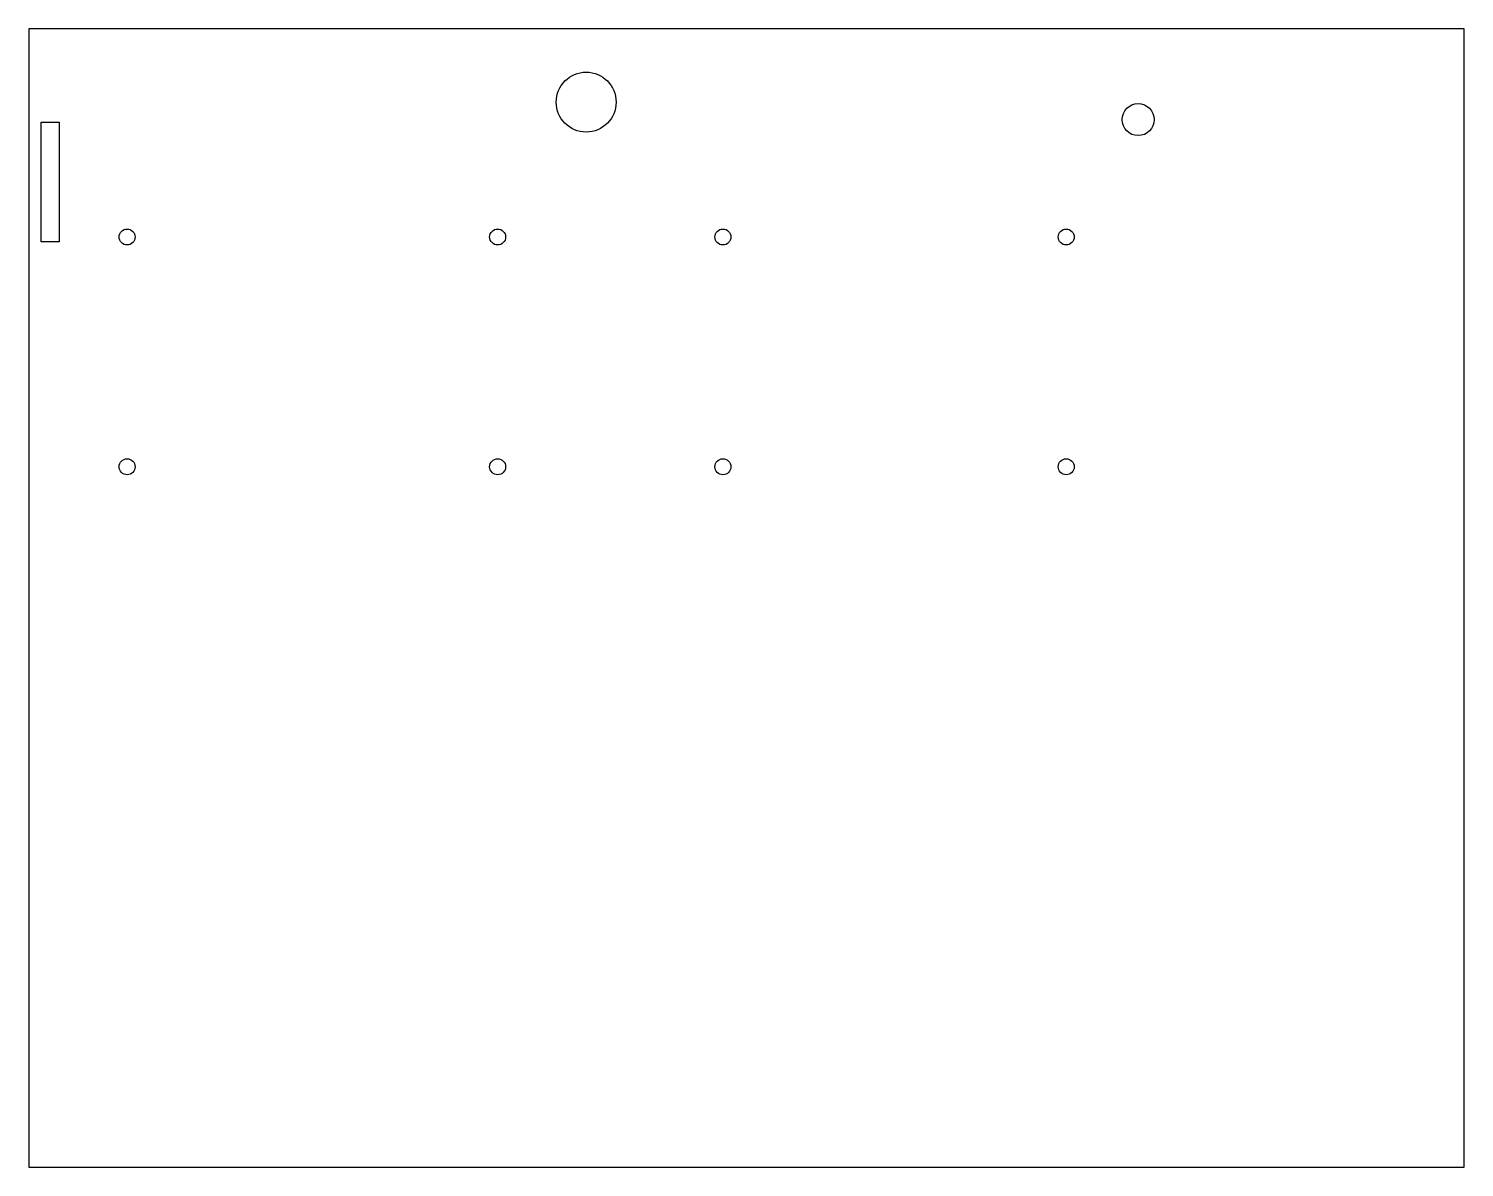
# Model space of a CAD drawing. Header units: millimetres. Extents: x 0 to 1437, y 0 to 1140.
import ezdxf

# ---------------------------------------------------------------- set-up
doc = ezdxf.new("R2010")
doc.units = ezdxf.units.MM
doc.layers.add('CUT', color=7, linetype='CONTINUOUS')

msp = doc.modelspace()

# ---------------------------------------------------------------- linework, layer by layer
at = {"layer": 'CUT'}
for points in [[(0, 0), (1437, 0), (1437, 1139.74), (0, 1139.74)], [(30.5, 926.24), (12.5, 926.24), (12.5, 1046.24), (30.5, 1046.24)]]:
    msp.add_lwpolyline(points, close=True, dxfattribs=at)
for centre, radius in [((558, 1066.24), 30), ((1110.5, 1048.74), 16), ((98.5, 931.24), 8), ((469.41, 931.24), 8), ((694.87, 931.24), 8), ((1038.5, 931.24), 8), ((98.5, 701.24), 8), ((469.41, 701.24), 8), ((694.87, 701.24), 8), ((1038.5, 701.24), 8)]:
    msp.add_circle(centre, radius, dxfattribs=at)

doc.saveas('drawing.dxf')
